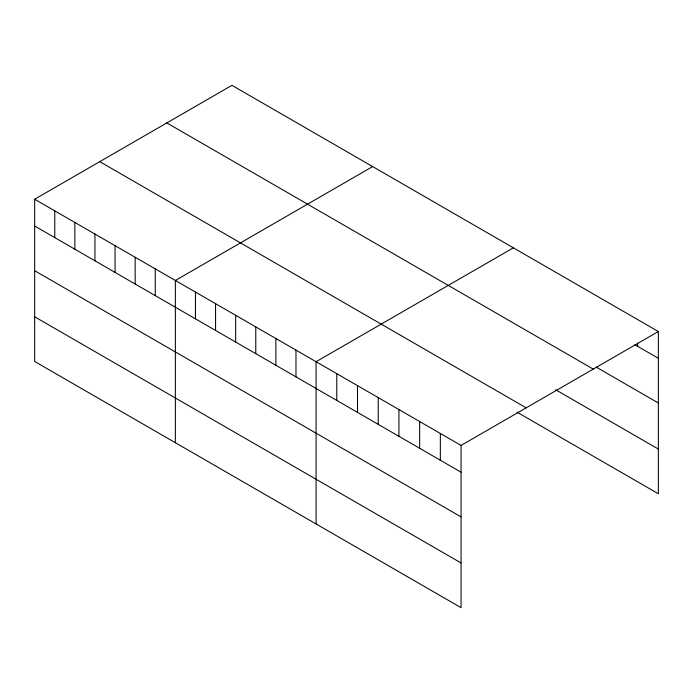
<?xml version="1.0" encoding="UTF-8"?>
<svg xmlns="http://www.w3.org/2000/svg" width="693" height="693" viewBox="0 0 693 693"><rect width="100%" height="100%" fill="white"/><g stroke="black" fill="none" stroke-linecap="round" stroke-linejoin="round"><path stroke-width="1.04" d="M34.65 199.237L461.062 445.426L461.062 607.666L34.65 361.477L34.65 199.237L231.938 85.334L658.35 331.523L658.35 493.762L516.969 412.136M372.652 166.58L175.364 280.483L175.364 442.723M513.374 247.817L316.077 361.72L316.077 523.96M461.062 445.426L658.35 331.523M634.935 344.759L658.35 358.281M596.214 367.117L658.35 402.988M166.831 122.921L593.243 369.109M555.691 389.787L658.35 449.055M99.757 161.651L526.169 407.839M34.65 225.996L461.062 472.184M34.65 270.703L461.062 516.891M34.65 316.77L461.062 562.959M637.638 343.113L637.638 346.327M440.35 433.471L440.35 460.23M419.637 421.509L419.637 448.267M398.925 409.554L398.925 436.313M378.213 397.591L378.213 424.359M357.501 385.637L357.501 412.396M336.789 373.683L336.789 400.441M295.98 350.112L295.98 376.879M275.875 338.513L275.875 365.272M255.778 326.905L255.778 353.664M235.672 315.298L235.672 342.056M215.566 303.69L215.566 330.448M195.469 292.091L195.469 318.849M155.267 268.875L155.267 295.634M135.161 257.268L135.161 284.026M115.055 245.66L115.055 272.418M94.958 234.061L94.958 260.819M74.853 222.453L74.853 249.211M54.756 210.845L54.756 237.604"/></g></svg>
